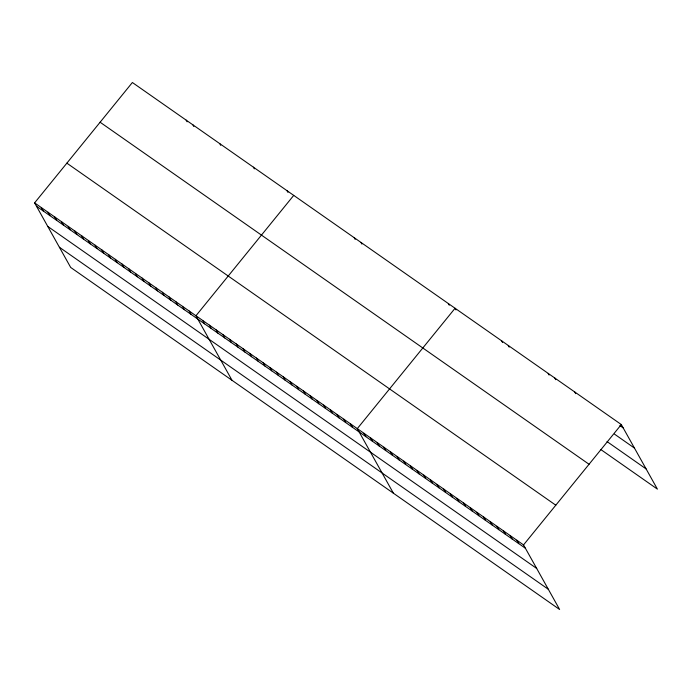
<?xml version="1.0" encoding="UTF-8"?>
<svg xmlns="http://www.w3.org/2000/svg" width="692" height="692" viewBox="0 0 692 692"><rect width="100%" height="100%" fill="white"/><g stroke="black" fill="none" stroke-linecap="round" stroke-linejoin="round"><path stroke-width="1.04" d="M34.6 202.877L523.533 544.915L559.62 609.488L70.688 267.449L34.6 202.877L132.38 82.512L621.312 424.551L657.4 489.123L600.881 449.584M293.728 195.386L195.948 315.751L232.036 380.323M523.533 544.915L621.312 424.551M619.868 425.58L623.189 427.907M614.531 434.152L634.477 448.105M607.048 441.591L646.112 468.925M100.115 122.233L589.048 464.271M66.864 163.156L555.797 505.195M36.477 206.233L525.41 548.272M47.765 226.431L536.698 568.469M59.4 247.252L548.332 589.281M574.767 391.992L575.701 393.67M554.82 378.031L555.754 379.709M548.168 373.386L549.102 375.064M508.274 345.472L509.208 347.15M501.622 340.819L502.556 342.497M456.011 309.938L455.077 308.26L357.297 428.625L393.385 493.197M448.355 303.554L449.29 305.233M360.956 242.416L361.89 244.094M354.235 237.711L355.169 239.389M516.881 540.262L518.758 543.618M510.238 535.608L512.106 538.964M503.586 530.963L505.463 534.319M496.934 526.309L498.811 529.665M490.282 521.656L492.159 525.012M483.639 517.002L485.507 520.358M476.987 512.357L478.864 515.713M470.335 507.703L472.212 511.059M463.683 503.049L465.56 506.406M287.007 190.681L287.941 192.359M457.04 498.396L458.917 501.752M450.388 493.751L452.265 497.107M443.736 489.097L445.613 492.453M437.093 484.443L438.962 487.799M430.441 479.79L432.318 483.146M253.393 167.17L254.327 168.848M423.789 475.136L425.667 478.492M417.138 470.491L419.015 473.847M410.494 465.837L412.371 469.193M403.843 461.183L405.72 464.54M397.191 456.53L399.068 459.886M219.779 143.651L220.713 145.329M390.539 451.885L392.416 455.241M383.896 447.231L385.773 450.587M377.244 442.577L379.121 445.933M370.592 437.924L372.469 441.28M192.886 124.837L193.821 126.515M363.949 433.278L365.817 436.635M186.165 120.14L187.1 121.818M350.576 423.919L352.444 427.275M343.846 419.214L345.723 422.57M337.125 414.517L339.002 417.873M330.404 409.811L332.281 413.167M323.683 405.105L325.56 408.462M316.962 400.409L318.83 403.765M310.232 395.703L312.109 399.059M303.511 390.997L305.388 394.353M296.79 386.292L298.667 389.648M290.069 381.595L291.946 384.951M283.348 376.889L285.216 380.245M276.618 372.184L278.495 375.54M269.897 367.487L271.774 370.843M263.176 362.781L265.053 366.137M256.455 358.075L258.332 361.432M249.734 353.378L251.603 356.735M243.004 348.673L244.882 352.029M236.283 343.967L238.16 347.323M229.562 339.262L231.439 342.618M222.841 334.565L224.718 337.921M216.12 329.859L217.989 333.215M209.391 325.153L211.268 328.51M202.669 320.457L204.547 323.813M189.227 311.045L191.104 314.402M182.506 306.348L184.375 309.705M175.777 301.643L177.654 304.999M169.056 296.937L170.933 300.293M162.335 292.232L164.212 295.588M155.614 287.535L157.491 290.891M148.884 282.829L150.761 286.185M142.163 278.123L144.04 281.48M135.442 273.427L137.319 276.783M128.721 268.721L130.598 272.077M122 264.015L123.877 267.372M115.27 259.318L117.147 262.675M108.549 254.613L110.426 257.969M101.828 249.907L103.705 253.263M95.107 245.202L96.984 248.558M88.386 240.505L90.254 243.861M81.656 235.799L83.533 239.155M74.935 231.093L76.812 234.45M68.214 226.396L70.091 229.753M61.493 221.691L63.37 225.047M54.772 216.985L56.64 220.341M48.042 212.288L49.919 215.644M41.321 207.583L43.198 210.939"/></g></svg>
